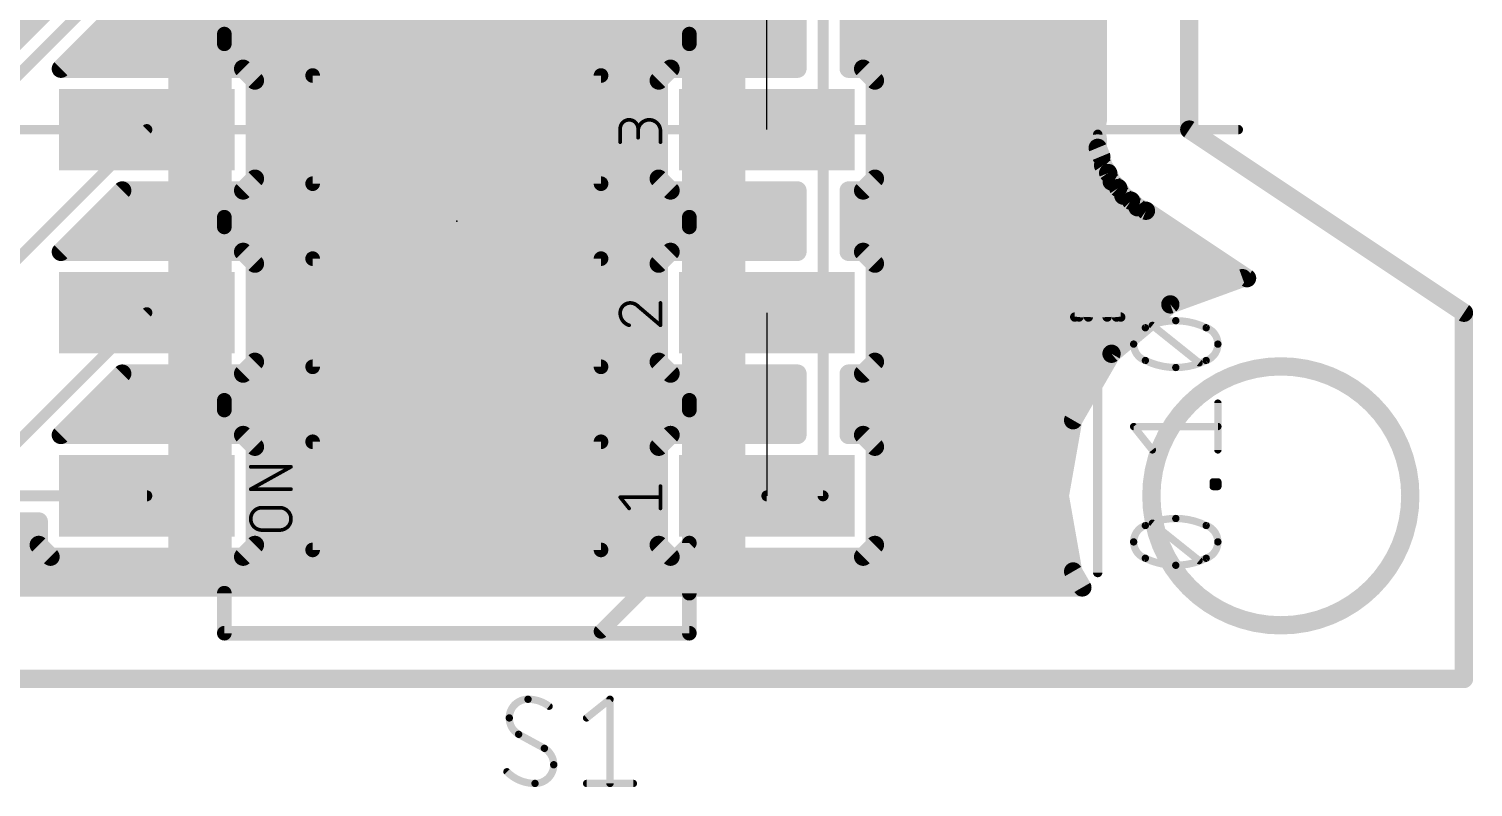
# Model space of a CAD drawing. Extents: x 0.8 to 2.76, y 1.74 to 3.8.
# Drawn here: x 1.966 to 2.755, y 1.741 to 2.155 of the extents above; entities that cross this region are included whole.
import ezdxf

# ---------------------------------------------------------------- set-up
doc = ezdxf.new("R2010")
doc.units = 0
for name, color, linetype in [('1', 14, 'CONTINUOUS'), ('19', 54, 'CONTINUOUS'), ('20', 30, 'CONTINUOUS'), ('21', 250, 'CONTINUOUS'), ('23', 178, 'CONTINUOUS'), ('25', 250, 'CONTINUOUS'), ('51', 250, 'CONTINUOUS')]:
    doc.layers.add(name, color=color, linetype=linetype)

# ---------------------------------------------------------------- blocks, each defined once
blk = doc.blocks.new('RECT')
blk.add_solid([(-0.5, -0.5), (0.5, -0.5), (-0.5, 0.5), (0.5, 0.5)])

msp = doc.modelspace()

# ---------------------------------------------------------------- linework, layer by layer
at = {"layer": '1'}
for points, const_width in [([(2.55, 3.445102), (2.55, 2.104898)], 0.01), ([(2.030709, 2.2), (1.9, 2.069291)], 0.006), ([(2.4, 1.9), (2.4, 2.2)], 0.006), ([(1.977893, 2.166984), (1.894201, 2.083291)], 0.01), ([(1.983751, 2.133244), (2.017264, 2.166756)], 0.01), ([(2.386, 2.166756), (2.386, 2.133244)], 0.01), ([(2.414, 2.133244), (2.414, 2.166756)], 0.01), ([(1.486512, 2.16), (1.97091, 2.16)], 0.01), ([(2.010508, 2.16), (2.386, 2.16)], 0.01), ([(2.414, 2.16), (2.55, 2.16)], 0.01), ([(2.000508, 2.15), (2.386, 2.15)], 0.01), ([(2.414, 2.15), (2.55, 2.15)], 0.01), ([(2.083297, 2.133244), (1.983751, 2.133244)], 0.01), ([(1.990508, 2.14), (2.386, 2.14)], 0.01), ([(2.08974, 2.1268), (2.083297, 2.133244)], 0.01), ([(2.316703, 2.133244), (2.31026, 2.1268)], 0.01), ([(2.386, 2.133244), (2.316703, 2.133244)], 0.01), ([(2.414, 2.14), (2.55, 2.14)], 0.01), ([(2.421879, 2.133244), (2.414, 2.133244)], 0.01), ([(2.428323, 2.1268), (2.421879, 2.133244)], 0.01), ([(2.08654, 2.13), (2.313459, 2.13)], 0.01), ([(2.08974, 2.073199), (2.08974, 2.1268)], 0.01), ([(2.31026, 2.1268), (2.31026, 2.073199)], 0.01), ([(2.425123, 2.13), (2.55, 2.13)], 0.01), ([(2.428323, 2.073199), (2.428323, 2.1268)], 0.01), ([(2.08974, 2.12), (2.31026, 2.12)], 0.01), ([(2.428323, 2.12), (2.55, 2.12)], 0.01), ([(2.08974, 2.11), (2.31026, 2.11)], 0.01), ([(2.428323, 2.11), (2.55, 2.11)], 0.01), ([(2.55, 2.104898), (2.54902, 2.099947)], 0.01), ([(2.030709, 2.1), (1.95, 2.019291)], 0.006), ([(2.08974, 2.1), (2.31026, 2.1)], 0.01), ([(2.428323, 2.1), (2.549031, 2.1)], 0.01), ([(2.54902, 2.099947), (2.55, 2.095049)], 0.01), ([(2.55, 2.095049), (2.55, 2.090054)], 0.01), ([(2.08974, 2.09), (2.31026, 2.09)], 0.01), ([(2.428323, 2.09), (2.550022, 2.09)], 0.01), ([(2.55, 2.090054), (2.551932, 2.085391)], 0.01), ([(2.551932, 2.085391), (2.552922, 2.080442)], 0.01), ([(2.08974, 2.08), (2.31026, 2.08)], 0.01), ([(2.428323, 2.08), (2.553217, 2.08)], 0.01), ([(2.552922, 2.080442), (2.555701, 2.076292)], 0.01), ([(2.083297, 2.066756), (2.08974, 2.073199)], 0.01), ([(2.086541, 2.07), (2.313459, 2.07)], 0.01), ([(2.31026, 2.073199), (2.316703, 2.066756)], 0.01), ([(2.421879, 2.066756), (2.428323, 2.073199)], 0.01), ([(2.425123, 2.07), (2.559289, 2.07)], 0.01), ([(2.555701, 2.076292), (2.557612, 2.071677)], 0.01), ([(2.557612, 2.071677), (2.561181, 2.068108)], 0.01), ([(1.983751, 2.033244), (2.017264, 2.066756)], 0.01), ([(2.017264, 2.066756), (2.083297, 2.066756)], 0.01), ([(2.316703, 2.066756), (2.386, 2.066756)], 0.01), ([(2.386, 2.066756), (2.386, 2.033244)], 0.01), ([(2.414, 2.033244), (2.414, 2.066756)], 0.01), ([(2.414, 2.066756), (2.421879, 2.066756)], 0.01), ([(2.561181, 2.068108), (2.56399, 2.063914)], 0.01), ([(2.56399, 2.063914), (2.568146, 2.061144)], 0.01), ([(2.010508, 2.06), (2.386, 2.06)], 0.01), ([(2.414, 2.06), (2.569289, 2.06)], 0.01), ([(2.568146, 2.061144), (2.571677, 2.057612)], 0.01), ([(2.571677, 2.057612), (2.57634, 2.055681)], 0.01), ([(2.57634, 2.055681), (2.631546, 2.018877)], 0.01), ([(2.000508, 2.05), (2.386, 2.05)], 0.01), ([(2.414, 2.05), (2.584861, 2.05)], 0.01), ([(1.990508, 2.04), (2.386, 2.04)], 0.01), ([(2.414, 2.04), (2.599861, 2.04)], 0.01), ([(2.083297, 2.033244), (1.983751, 2.033244)], 0.01), ([(2.08974, 2.0268), (2.083297, 2.033244)], 0.01), ([(2.08654, 2.03), (2.313459, 2.03)], 0.01), ([(2.316703, 2.033244), (2.31026, 2.0268)], 0.01), ([(2.386, 2.033244), (2.316703, 2.033244)], 0.01), ([(2.421879, 2.033244), (2.414, 2.033244)], 0.01), ([(2.428323, 2.0268), (2.421879, 2.033244)], 0.01), ([(2.425123, 2.03), (2.614861, 2.03)], 0.01), ([(2.08974, 1.973199), (2.08974, 2.0268)], 0.01), ([(2.31026, 2.0268), (2.31026, 1.973199)], 0.01), ([(2.428323, 1.973199), (2.428323, 2.0268)], 0.01), ([(2.08974, 2.02), (2.31026, 2.02)], 0.01), ([(2.428323, 2.02), (2.629861, 2.02)], 0.01), ([(2.629039, 2.018877), (2.589645, 2.004538)], 0.01), ([(2.631546, 2.018877), (2.629039, 2.018877)], 0.01), ([(2.08974, 2.01), (2.31026, 2.01)], 0.01), ([(2.428323, 2.01), (2.604651, 2.01)], 0.01), ([(2.08974, 2), (2.31026, 2)], 0.01), ([(2.428323, 2), (2.584236, 2)], 0.01), ([(2.589645, 2.004538), (2.55753, 1.977591)], 0.01), ([(2.589645, 2.004538), (2.589645, 2.004538)], 0.01), ([(2.030709, 2), (1.942709, 1.912)], 0.006), ([(2.08974, 1.99), (2.31026, 1.99)], 0.01), ([(2.428323, 1.99), (2.572319, 1.99)], 0.01), ([(2.08974, 1.98), (2.31026, 1.98)], 0.01), ([(2.428323, 1.98), (2.560401, 1.98)], 0.01), ([(2.55753, 1.977591), (2.536569, 1.941285)], 0.01), ([(2.55753, 1.977591), (2.55753, 1.977591)], 0.01), ([(2.083297, 1.966756), (2.08974, 1.973199)], 0.01), ([(2.086541, 1.97), (2.313459, 1.97)], 0.01), ([(2.31026, 1.973199), (2.316703, 1.966756)], 0.01), ([(2.421879, 1.966756), (2.428323, 1.973199)], 0.01), ([(2.425123, 1.97), (2.553148, 1.97)], 0.01), ([(1.983751, 1.933244), (2.017264, 1.966756)], 0.01), ([(2.010508, 1.96), (2.386, 1.96)], 0.01), ([(2.017264, 1.966756), (2.083297, 1.966756)], 0.01), ([(2.316703, 1.966756), (2.386, 1.966756)], 0.01), ([(2.386, 1.966756), (2.386, 1.933244)], 0.01), ([(2.414, 1.933244), (2.414, 1.966756)], 0.01), ([(2.414, 1.966756), (2.421879, 1.966756)], 0.01), ([(2.414, 1.96), (2.547374, 1.96)], 0.01), ([(2.000508, 1.95), (2.386, 1.95)], 0.01), ([(2.414, 1.95), (2.541601, 1.95)], 0.01), ([(1.990508, 1.94), (2.386, 1.94)], 0.01), ([(2.414, 1.94), (2.536343, 1.94)], 0.01), ([(2.536569, 1.941285), (2.529289, 1.9)], 0.01), ([(2.536569, 1.941285), (2.536569, 1.941285)], 0.01), ([(2.083297, 1.933244), (1.983751, 1.933244)], 0.01), ([(2.08974, 1.9268), (2.083297, 1.933244)], 0.01), ([(2.08654, 1.93), (2.313459, 1.93)], 0.01), ([(2.316703, 1.933244), (2.31026, 1.9268)], 0.01), ([(2.386, 1.933244), (2.316703, 1.933244)], 0.01), ([(2.421879, 1.933244), (2.414, 1.933244)], 0.01), ([(2.428323, 1.9268), (2.421879, 1.933244)], 0.01), ([(2.425123, 1.93), (2.534579, 1.93)], 0.01), ([(2.08974, 1.873199), (2.08974, 1.9268)], 0.01), ([(2.08974, 1.92), (2.31026, 1.92)], 0.01), ([(2.31026, 1.9268), (2.31026, 1.873199)], 0.01), ([(2.428323, 1.873199), (2.428323, 1.9268)], 0.01), ([(2.428323, 1.92), (2.532816, 1.92)], 0.01), ([(2.08974, 1.91), (2.31026, 1.91)], 0.01), ([(2.428323, 1.91), (2.531053, 1.91)], 0.01), ([(2.030709, 1.9), (1.1, 1.9)], 0.006), ([(2.08974, 1.9), (2.31026, 1.9)], 0.01), ([(2.369291, 1.9), (2.4, 1.9)], 0.006), ([(2.428323, 1.9), (2.529289, 1.9)], 0.01), ([(2.529289, 1.9), (2.529289, 1.9)], 0.01), ([(2.529289, 1.9), (2.536569, 1.858715)], 0.01), ([(2.08974, 1.89), (2.31026, 1.89)], 0.01), ([(2.428323, 1.89), (2.531053, 1.89)], 0.01), ([(1.094201, 1.886), (1.971677, 1.886)], 0.01), ([(1.971677, 1.886), (1.971677, 1.873199)], 0.01), ([(1.017184, 1.88), (1.971677, 1.88)], 0.01), ([(1.971677, 1.873199), (1.978121, 1.866756)], 0.01), ([(2.083297, 1.866756), (2.08974, 1.873199)], 0.01), ([(2.08974, 1.88), (2.31026, 1.88)], 0.01), ([(2.31026, 1.873199), (2.316703, 1.866756)], 0.01), ([(2.421879, 1.866756), (2.428323, 1.873199)], 0.01), ([(2.428323, 1.88), (2.532816, 1.88)], 0.01), ([(1.015421, 1.87), (1.974877, 1.87)], 0.01), ([(1.978121, 1.866756), (2.083297, 1.866756)], 0.01), ([(2.086541, 1.87), (2.313459, 1.87)], 0.01), ([(2.316703, 1.866756), (2.421879, 1.866756)], 0.01), ([(2.425123, 1.87), (2.534579, 1.87)], 0.01), ([(1.013657, 1.86), (2.536342, 1.86)], 0.01), ([(2.536569, 1.858715), (2.536569, 1.858714)], 0.01), ([(2.536569, 1.858714), (2.541601, 1.85)], 0.01), ([(2.541601, 1.85), (1.008399, 1.85)], 0.01), ([(1.008399, 1.85), (2.541601, 1.85)], 0.01)]:
    msp.add_lwpolyline(points, dxfattribs=dict(at, const_width=const_width))
for points, const_width in [([(1.97091, 2.1575, 1), (1.97091, 2.1625)], 0.005), ([(2.010508, 2.1625, 1), (2.010508, 2.1575)], 0.005), ([(2.386, 2.1575, 1), (2.386, 2.1625)], 0.005), ([(2.414, 2.1625, 1), (2.414, 2.1575)], 0.005), ([(2.55, 2.1575, 1), (2.55, 2.1625)], 0.005), ([(2.000508, 2.1525, 1), (2.000508, 2.1475)], 0.005), ([(2.386, 2.1475, 1), (2.386, 2.1525)], 0.005), ([(2.414, 2.1525, 1), (2.414, 2.1475)], 0.005), ([(2.55, 2.1475, 1), (2.55, 2.1525)], 0.005), ([(1.983751, 2.135744, 1), (1.983751, 2.130744)], 0.005), ([(1.981984, 2.135012, 1), (1.985519, 2.131476)], 0.005), ([(1.990508, 2.1425, 1), (1.990508, 2.1375)], 0.005), ([(2.085064, 2.135012, 1), (2.081529, 2.131476)], 0.005), ([(2.083297, 2.130744, 1), (2.083297, 2.135744)], 0.005), ([(2.316703, 2.135744, 1), (2.316703, 2.130744)], 0.005), ([(2.318471, 2.131476, 1), (2.314936, 2.135012)], 0.005), ([(2.386, 2.1375, 1), (2.386, 2.1425)], 0.005), ([(2.386, 2.130744, 1), (2.386, 2.135744)], 0.005), ([(2.414, 2.1425, 1), (2.414, 2.1375)], 0.005), ([(2.414, 2.135744, 1), (2.414, 2.130744)], 0.005), ([(2.423647, 2.135012, 1), (2.420111, 2.131476)], 0.005), ([(2.421879, 2.130744, 1), (2.421879, 2.135744)], 0.005), ([(2.55, 2.1375, 1), (2.55, 2.1425)], 0.005), ([(2.08654, 2.1325, 1), (2.08654, 2.1275)], 0.005), ([(2.09224, 2.1268, 1), (2.08724, 2.1268)], 0.005), ([(2.087972, 2.125033, 1), (2.091508, 2.128568)], 0.005), ([(2.31276, 2.1268, 1), (2.30776, 2.1268)], 0.005), ([(2.308492, 2.128568, 1), (2.312028, 2.125033)], 0.005), ([(2.313459, 2.1275, 1), (2.313459, 2.1325)], 0.005), ([(2.3835, 2.133244, 1), (2.3885, 2.133244)], 0.005), ([(2.4115, 2.133244, 1), (2.4165, 2.133244)], 0.005), ([(2.425123, 2.1325, 1), (2.425123, 2.1275)], 0.005), ([(2.430823, 2.1268, 1), (2.425823, 2.1268)], 0.005), ([(2.426555, 2.125033, 1), (2.43009, 2.128568)], 0.005), ([(2.55, 2.1275, 1), (2.55, 2.1325)], 0.005), ([(2.08974, 2.1225, 1), (2.08974, 2.1175)], 0.005), ([(2.31026, 2.1175, 1), (2.31026, 2.1225)], 0.005), ([(2.428323, 2.1225, 1), (2.428323, 2.1175)], 0.005), ([(2.55, 2.1175, 1), (2.55, 2.1225)], 0.005), ([(2.08974, 2.1125, 1), (2.08974, 2.1075)], 0.005), ([(2.31026, 2.1075, 1), (2.31026, 2.1125)], 0.005), ([(2.428323, 2.1125, 1), (2.428323, 2.1075)], 0.005), ([(2.55, 2.1075, 1), (2.55, 2.1125)], 0.005), ([(2.5475, 2.104898, 1), (2.5525, 2.104898)], 0.005), ([(2.552452, 2.104413, 1), (2.547548, 2.105383)], 0.005), ([(2.031769, 2.098939, 1), (2.029648, 2.101061)], 0.003), ([(2.08974, 2.1025, 1), (2.08974, 2.0975)], 0.005), ([(2.31026, 2.0975, 1), (2.31026, 2.1025)], 0.005), ([(2.428323, 2.1025, 1), (2.428323, 2.0975)], 0.005), ([(2.551472, 2.100437, 1), (2.546569, 2.099456)], 0.005), ([(2.546568, 2.100432, 1), (2.551473, 2.099461)], 0.005), ([(2.5525, 2.095049, 1), (2.5475, 2.095049)], 0.005), ([(2.547549, 2.094559, 1), (2.552451, 2.095539)], 0.005), ([(2.549031, 2.0975, 1), (2.549031, 2.1025)], 0.005), ([(2.08974, 2.0925, 1), (2.08974, 2.0875)], 0.005), ([(2.31026, 2.0875, 1), (2.31026, 2.0925)], 0.005), ([(2.428323, 2.0925, 1), (2.428323, 2.0875)], 0.005), ([(2.55231, 2.091011, 1), (2.54769, 2.089097)], 0.005), ([(2.5475, 2.090054, 1), (2.5525, 2.090054)], 0.005), ([(2.554383, 2.085881, 1), (2.54948, 2.084901)], 0.005), ([(2.550022, 2.0875, 1), (2.550022, 2.0925)], 0.005), ([(2.08974, 2.0825, 1), (2.08974, 2.0775)], 0.005), ([(2.31026, 2.0775, 1), (2.31026, 2.0825)], 0.005), ([(2.428323, 2.0825, 1), (2.428323, 2.0775)], 0.005), ([(2.549622, 2.084434, 1), (2.554241, 2.086348)], 0.005), ([(2.554999, 2.081833, 1), (2.550844, 2.079051)], 0.005), ([(2.55047, 2.079951, 1), (2.555373, 2.080932)], 0.005), ([(2.553217, 2.0775, 1), (2.553217, 2.0825)], 0.005), ([(2.086541, 2.0725, 1), (2.086541, 2.0675)], 0.005), ([(2.08724, 2.073199, 1), (2.09224, 2.073199)], 0.005), ([(2.091508, 2.071432, 1), (2.087972, 2.074967)], 0.005), ([(2.312028, 2.074967, 1), (2.308492, 2.071432)], 0.005), ([(2.30776, 2.073199, 1), (2.31276, 2.073199)], 0.005), ([(2.313459, 2.0675, 1), (2.313459, 2.0725)], 0.005), ([(2.425123, 2.0725, 1), (2.425123, 2.0675)], 0.005), ([(2.425823, 2.073199, 1), (2.430823, 2.073199)], 0.005), ([(2.43009, 2.071432, 1), (2.426555, 2.074967)], 0.005), ([(2.55801, 2.077249, 1), (2.553391, 2.075335)], 0.005), ([(2.553623, 2.074901, 1), (2.557778, 2.077683)], 0.005), ([(2.55938, 2.073445, 1), (2.555844, 2.069909)], 0.005), ([(2.555302, 2.07072, 1), (2.559922, 2.072634)], 0.005), ([(2.559289, 2.0675, 1), (2.559289, 2.0725)], 0.005), ([(2.017264, 2.069256, 1), (2.017264, 2.064256)], 0.005), ([(2.019031, 2.064988, 1), (2.015496, 2.068524)], 0.005), ([(2.081529, 2.068524, 1), (2.085064, 2.064988)], 0.005), ([(2.083297, 2.064256, 1), (2.083297, 2.069256)], 0.005), ([(2.316703, 2.069256, 1), (2.316703, 2.064256)], 0.005), ([(2.314936, 2.064988, 1), (2.318471, 2.068524)], 0.005), ([(2.3885, 2.066756, 1), (2.3835, 2.066756)], 0.005), ([(2.386, 2.064256, 1), (2.386, 2.069256)], 0.005), ([(2.4165, 2.066756, 1), (2.4115, 2.066756)], 0.005), ([(2.414, 2.069256, 1), (2.414, 2.064256)], 0.005), ([(2.420111, 2.068524, 1), (2.423647, 2.064988)], 0.005), ([(2.421879, 2.064256, 1), (2.421879, 2.069256)], 0.005), ([(2.563258, 2.069499, 1), (2.559104, 2.066717)], 0.005), ([(2.559413, 2.06634, 1), (2.562949, 2.069876)], 0.005), ([(2.565376, 2.065994, 1), (2.562603, 2.061834)], 0.005), ([(2.561912, 2.062523, 1), (2.566067, 2.065305)], 0.005), ([(2.010508, 2.0625, 1), (2.010508, 2.0575)], 0.005), ([(2.386, 2.0575, 1), (2.386, 2.0625)], 0.005), ([(2.414, 2.0625, 1), (2.414, 2.0575)], 0.005), ([(2.569913, 2.062911, 1), (2.566378, 2.059376)], 0.005), ([(2.566759, 2.059063, 1), (2.569532, 2.063224)], 0.005), ([(2.572634, 2.059922, 1), (2.57072, 2.055302)], 0.005), ([(2.569289, 2.0575, 1), (2.569289, 2.0625)], 0.005), ([(2.569909, 2.055844, 1), (2.573445, 2.05938)], 0.005), ([(2.577727, 2.057761, 1), (2.574953, 2.0536)], 0.005), ([(2.575383, 2.053371, 1), (2.577297, 2.05799)], 0.005), ([(2.000508, 2.0525, 1), (2.000508, 2.0475)], 0.005), ([(2.386, 2.0475, 1), (2.386, 2.0525)], 0.005), ([(2.414, 2.0525, 1), (2.414, 2.0475)], 0.005), ([(2.584861, 2.0475, 1), (2.584861, 2.0525)], 0.005), ([(1.990508, 2.0425, 1), (1.990508, 2.0375)], 0.005), ([(2.386, 2.0375, 1), (2.386, 2.0425)], 0.005), ([(2.414, 2.0425, 1), (2.414, 2.0375)], 0.005), ([(2.599861, 2.0375, 1), (2.599861, 2.0425)], 0.005), ([(1.983751, 2.035744, 1), (1.983751, 2.030744)], 0.005), ([(1.981984, 2.035012, 1), (1.985519, 2.031476)], 0.005), ([(2.085064, 2.035012, 1), (2.081529, 2.031476)], 0.005), ([(2.083297, 2.030744, 1), (2.083297, 2.035744)], 0.005), ([(2.08654, 2.0325, 1), (2.08654, 2.0275)], 0.005), ([(2.313459, 2.0275, 1), (2.313459, 2.0325)], 0.005), ([(2.316703, 2.035744, 1), (2.316703, 2.030744)], 0.005), ([(2.318471, 2.031476, 1), (2.314936, 2.035012)], 0.005), ([(2.3835, 2.033244, 1), (2.3885, 2.033244)], 0.005), ([(2.386, 2.030744, 1), (2.386, 2.035744)], 0.005), ([(2.414, 2.035744, 1), (2.414, 2.030744)], 0.005), ([(2.4115, 2.033244, 1), (2.4165, 2.033244)], 0.005), ([(2.423647, 2.035012, 1), (2.420111, 2.031476)], 0.005), ([(2.421879, 2.030744, 1), (2.421879, 2.035744)], 0.005), ([(2.425123, 2.0325, 1), (2.425123, 2.0275)], 0.005), ([(2.614861, 2.0275, 1), (2.614861, 2.0325)], 0.005), ([(2.09224, 2.0268, 1), (2.08724, 2.0268)], 0.005), ([(2.087972, 2.025033, 1), (2.091508, 2.028568)], 0.005), ([(2.31276, 2.0268, 1), (2.30776, 2.0268)], 0.005), ([(2.308492, 2.028568, 1), (2.312028, 2.025033)], 0.005), ([(2.430823, 2.0268, 1), (2.425823, 2.0268)], 0.005), ([(2.426555, 2.025033, 1), (2.43009, 2.028568)], 0.005), ([(2.08974, 2.0225, 1), (2.08974, 2.0175)], 0.005), ([(2.31026, 2.0175, 1), (2.31026, 2.0225)], 0.005), ([(2.428323, 2.0225, 1), (2.428323, 2.0175)], 0.005), ([(2.629039, 2.021377, 1), (2.629039, 2.016377)], 0.005), ([(2.629894, 2.016527, 1), (2.628184, 2.021226)], 0.005), ([(2.629861, 2.0175, 1), (2.629861, 2.0225)], 0.005), ([(2.63016, 2.016796, 1), (2.632933, 2.020957)], 0.005), ([(2.631546, 2.016377, 1), (2.631546, 2.021377)], 0.005), ([(2.08974, 2.0125, 1), (2.08974, 2.0075)], 0.005), ([(2.31026, 2.0075, 1), (2.31026, 2.0125)], 0.005), ([(2.428323, 2.0125, 1), (2.428323, 2.0075)], 0.005), ([(2.604651, 2.0075, 1), (2.604651, 2.0125)], 0.005), ([(2.08974, 2.0025, 1), (2.08974, 1.9975)], 0.005), ([(2.31026, 1.9975, 1), (2.31026, 2.0025)], 0.005), ([(2.428323, 2.0025, 1), (2.428323, 1.9975)], 0.005), ([(2.584236, 1.9975, 1), (2.584236, 2.0025)], 0.005), ([(2.589645, 2.007038, 1), (2.589645, 2.002038)], 0.005), ([(2.58879, 2.006888, 1), (2.5905, 2.002189)], 0.005), ([(2.591252, 2.002623, 1), (2.588038, 2.006453)], 0.005), ([(2.589645, 2.002038, 1), (2.589645, 2.007038)], 0.005), ([(2.031769, 1.998939, 1), (2.029648, 2.001061)], 0.003), ([(2.08974, 1.9925, 1), (2.08974, 1.9875)], 0.005), ([(2.31026, 1.9875, 1), (2.31026, 1.9925)], 0.005), ([(2.428323, 1.9925, 1), (2.428323, 1.9875)], 0.005), ([(2.572319, 1.9875, 1), (2.572319, 1.9925)], 0.005), ([(2.08974, 1.9825, 1), (2.08974, 1.9775)], 0.005), ([(2.31026, 1.9775, 1), (2.31026, 1.9825)], 0.005), ([(2.428323, 1.9825, 1), (2.428323, 1.9775)], 0.005), ([(2.56003, 1.977591, 1), (2.55503, 1.977591)], 0.005), ([(2.555923, 1.979506, 1), (2.559137, 1.975676)], 0.005), ([(2.55503, 1.977591, 1), (2.56003, 1.977591)], 0.005), ([(2.559695, 1.976341, 1), (2.555365, 1.978841)], 0.005), ([(2.560401, 1.9775, 1), (2.560401, 1.9825)], 0.005), ([(2.086541, 1.9725, 1), (2.086541, 1.9675)], 0.005), ([(2.08724, 1.973199, 1), (2.09224, 1.973199)], 0.005), ([(2.091508, 1.971432, 1), (2.087972, 1.974967)], 0.005), ([(2.312028, 1.974967, 1), (2.308492, 1.971432)], 0.005), ([(2.30776, 1.973199, 1), (2.31276, 1.973199)], 0.005), ([(2.313459, 1.9675, 1), (2.313459, 1.9725)], 0.005), ([(2.425123, 1.9725, 1), (2.425123, 1.9675)], 0.005), ([(2.425823, 1.973199, 1), (2.430823, 1.973199)], 0.005), ([(2.43009, 1.971432, 1), (2.426555, 1.974967)], 0.005), ([(2.553148, 1.9675, 1), (2.553148, 1.9725)], 0.005), ([(2.010508, 1.9625, 1), (2.010508, 1.9575)], 0.005), ([(2.017264, 1.969256, 1), (2.017264, 1.964256)], 0.005), ([(2.019031, 1.964988, 1), (2.015496, 1.968524)], 0.005), ([(2.081529, 1.968524, 1), (2.085064, 1.964988)], 0.005), ([(2.083297, 1.964256, 1), (2.083297, 1.969256)], 0.005), ([(2.316703, 1.969256, 1), (2.316703, 1.964256)], 0.005), ([(2.314936, 1.964988, 1), (2.318471, 1.968524)], 0.005), ([(2.3885, 1.966756, 1), (2.3835, 1.966756)], 0.005), ([(2.386, 1.964256, 1), (2.386, 1.969256)], 0.005), ([(2.386, 1.9575, 1), (2.386, 1.9625)], 0.005), ([(2.4165, 1.966756, 1), (2.4115, 1.966756)], 0.005), ([(2.414, 1.969256, 1), (2.414, 1.964256)], 0.005), ([(2.414, 1.9625, 1), (2.414, 1.9575)], 0.005), ([(2.420111, 1.968524, 1), (2.423647, 1.964988)], 0.005), ([(2.421879, 1.964256, 1), (2.421879, 1.969256)], 0.005), ([(2.547374, 1.9575, 1), (2.547374, 1.9625)], 0.005), ([(2.000508, 1.9525, 1), (2.000508, 1.9475)], 0.005), ([(2.386, 1.9475, 1), (2.386, 1.9525)], 0.005), ([(2.414, 1.9525, 1), (2.414, 1.9475)], 0.005), ([(2.541601, 1.9475, 1), (2.541601, 1.9525)], 0.005), ([(1.990508, 1.9425, 1), (1.990508, 1.9375)], 0.005), ([(2.386, 1.9375, 1), (2.386, 1.9425)], 0.005), ([(2.414, 1.9425, 1), (2.414, 1.9375)], 0.005), ([(2.539069, 1.941285, 1), (2.534069, 1.941285)], 0.005), ([(2.534404, 1.942535, 1), (2.538734, 1.940035)], 0.005), ([(2.534069, 1.941285, 1), (2.539069, 1.941285)], 0.005), ([(2.539031, 1.940851, 1), (2.534107, 1.941719)], 0.005), ([(2.536343, 1.9375, 1), (2.536343, 1.9425)], 0.005), ([(1.983751, 1.935744, 1), (1.983751, 1.930744)], 0.005), ([(1.981984, 1.935012, 1), (1.985519, 1.931476)], 0.005), ([(2.085064, 1.935012, 1), (2.081529, 1.931476)], 0.005), ([(2.083297, 1.930744, 1), (2.083297, 1.935744)], 0.005), ([(2.08654, 1.9325, 1), (2.08654, 1.9275)], 0.005), ([(2.313459, 1.9275, 1), (2.313459, 1.9325)], 0.005), ([(2.316703, 1.935744, 1), (2.316703, 1.930744)], 0.005), ([(2.318471, 1.931476, 1), (2.314936, 1.935012)], 0.005), ([(2.3835, 1.933244, 1), (2.3885, 1.933244)], 0.005), ([(2.386, 1.930744, 1), (2.386, 1.935744)], 0.005), ([(2.414, 1.935744, 1), (2.414, 1.930744)], 0.005), ([(2.4115, 1.933244, 1), (2.4165, 1.933244)], 0.005), ([(2.423647, 1.935012, 1), (2.420111, 1.931476)], 0.005), ([(2.421879, 1.930744, 1), (2.421879, 1.935744)], 0.005), ([(2.425123, 1.9325, 1), (2.425123, 1.9275)], 0.005), ([(2.534579, 1.9275, 1), (2.534579, 1.9325)], 0.005), ([(2.09224, 1.9268, 1), (2.08724, 1.9268)], 0.005), ([(2.08974, 1.9225, 1), (2.08974, 1.9175)], 0.005), ([(2.087972, 1.925033, 1), (2.091508, 1.928568)], 0.005), ([(2.31276, 1.9268, 1), (2.30776, 1.9268)], 0.005), ([(2.308492, 1.928568, 1), (2.312028, 1.925033)], 0.005), ([(2.31026, 1.9175, 1), (2.31026, 1.9225)], 0.005), ([(2.430823, 1.9268, 1), (2.425823, 1.9268)], 0.005), ([(2.428323, 1.9225, 1), (2.428323, 1.9175)], 0.005), ([(2.426555, 1.925033, 1), (2.43009, 1.928568)], 0.005), ([(2.532816, 1.9175, 1), (2.532816, 1.9225)], 0.005), ([(2.08974, 1.9125, 1), (2.08974, 1.9075)], 0.005), ([(2.31026, 1.9075, 1), (2.31026, 1.9125)], 0.005), ([(2.428323, 1.9125, 1), (2.428323, 1.9075)], 0.005), ([(2.531053, 1.9075, 1), (2.531053, 1.9125)], 0.005), ([(2.030709, 1.8985, 1), (2.030709, 1.9015)], 0.003), ([(2.08974, 1.9025, 1), (2.08974, 1.8975)], 0.005), ([(2.31026, 1.8975, 1), (2.31026, 1.9025)], 0.005), ([(2.369291, 1.9015, 1), (2.369291, 1.8985)], 0.003), ([(2.3985, 1.9, 1), (2.4015, 1.9)], 0.003), ([(2.4, 1.8985, 1), (2.4, 1.9015)], 0.003), ([(2.428323, 1.9025, 1), (2.428323, 1.8975)], 0.005), ([(2.531789, 1.9, 1), (2.526789, 1.9)], 0.005), ([(2.531751, 1.900434, 1), (2.526827, 1.899566)], 0.005), ([(2.526827, 1.900434, 1), (2.531751, 1.899566)], 0.005), ([(2.526789, 1.9, 1), (2.531789, 1.9)], 0.005), ([(2.529289, 1.8975, 1), (2.529289, 1.9025)], 0.005), ([(2.08974, 1.8925, 1), (2.08974, 1.8875)], 0.005), ([(2.31026, 1.8875, 1), (2.31026, 1.8925)], 0.005), ([(2.428323, 1.8925, 1), (2.428323, 1.8875)], 0.005), ([(2.531053, 1.8875, 1), (2.531053, 1.8925)], 0.005), ([(1.974177, 1.886, 1), (1.969177, 1.886)], 0.005), ([(1.971677, 1.8835, 1), (1.971677, 1.8885)], 0.005), ([(1.973445, 1.874967, 1), (1.969909, 1.871432)], 0.005), ([(1.971677, 1.8775, 1), (1.971677, 1.8825)], 0.005), ([(2.08974, 1.8825, 1), (2.08974, 1.8775)], 0.005), ([(2.091508, 1.871432, 1), (2.087972, 1.874967)], 0.005), ([(2.312028, 1.874967, 1), (2.308492, 1.871432)], 0.005), ([(2.31026, 1.8775, 1), (2.31026, 1.8825)], 0.005), ([(2.428323, 1.8825, 1), (2.428323, 1.8775)], 0.005), ([(2.43009, 1.871432, 1), (2.426555, 1.874967)], 0.005), ([(2.532816, 1.8775, 1), (2.532816, 1.8825)], 0.005), ([(1.969177, 1.873199, 1), (1.974177, 1.873199)], 0.005), ([(1.974877, 1.8675, 1), (1.974877, 1.8725)], 0.005), ([(1.978121, 1.869256, 1), (1.978121, 1.864256)], 0.005), ([(1.976353, 1.864988, 1), (1.979888, 1.868524)], 0.005), ([(2.081529, 1.868524, 1), (2.085064, 1.864988)], 0.005), ([(2.083297, 1.864256, 1), (2.083297, 1.869256)], 0.005), ([(2.086541, 1.8725, 1), (2.086541, 1.8675)], 0.005), ([(2.08724, 1.873199, 1), (2.09224, 1.873199)], 0.005), ([(2.30776, 1.873199, 1), (2.31276, 1.873199)], 0.005), ([(2.313459, 1.8675, 1), (2.313459, 1.8725)], 0.005), ([(2.316703, 1.869256, 1), (2.316703, 1.864256)], 0.005), ([(2.314936, 1.864988, 1), (2.318471, 1.868524)], 0.005), ([(2.420111, 1.868524, 1), (2.423647, 1.864988)], 0.005), ([(2.421879, 1.864256, 1), (2.421879, 1.869256)], 0.005), ([(2.425123, 1.8725, 1), (2.425123, 1.8675)], 0.005), ([(2.425823, 1.873199, 1), (2.430823, 1.873199)], 0.005), ([(2.534579, 1.8675, 1), (2.534579, 1.8725)], 0.005), ([(2.539069, 1.858715, 1), (2.534069, 1.858715)], 0.005), ([(2.538734, 1.859964, 1), (2.534404, 1.857464)], 0.005), ([(2.534107, 1.85828, 1), (2.539031, 1.859149)], 0.005), ([(2.536342, 1.8575, 1), (2.536342, 1.8625)], 0.005), ([(2.534069, 1.858714, 1), (2.539069, 1.858714)], 0.005), ([(2.539436, 1.84875, 1), (2.543766, 1.85125)], 0.005), ([(2.541601, 1.8475, 1), (2.541601, 1.8525)], 0.005), ([(2.541601, 1.8475, 1), (2.541601, 1.8525)], 0.005)]:
    msp.add_lwpolyline(points, format="xyb", dxfattribs=dict(at, const_width=const_width))
at = {"layer": '19'}
for p, q in [((2.369291, 2.1), (2.369291, 2.2)), ((2.369291, 2), (2.369291, 1.9))]:
    msp.add_line(p, q, dxfattribs=at)
at = {"layer": '20', "const_width": 0.01}
for points in [[(2.6, 2.1), (2.6, 3.45)], [(2.75, 2), (2.6, 2.1)], [(2.75, 1.8), (2.75, 2)], [(0.8, 1.8), (2.75, 1.8)]]:
    msp.add_lwpolyline(points, dxfattribs=at)
at = {"layer": '20'}
for points, const_width in [([(2.601387, 2.10208, 1), (2.598613, 2.09792)], 0.005), ([(2.5975, 2.1, 1), (2.6025, 2.1)], 0.005), ([(2.7525, 2, 1), (2.7475, 2)], 0.005), ([(2.748613, 1.99792, 1), (2.751387, 2.00208)], 0.005), ([(2.65, 1.829289, 1), (2.65, 1.970711, 1), (2.65, 1.829289)], 0.01), ([(2.7475, 1.8, 1), (2.7525, 1.8)], 0.005), ([(2.75, 1.7975, 1), (2.75, 1.8025)], 0.005)]:
    msp.add_lwpolyline(points, format="xyb", dxfattribs=dict(at, const_width=const_width))
at = {"layer": '21'}
for points, const_width in [([(2.073031, 2.152165), (2.073031, 2.14685)], 0.008), ([(2.326969, 2.14685), (2.326969, 2.152165)], 0.008), ([(2.12126, 2.070472), (2.12126, 2.129528)], 0.008), ([(2.12126, 2.129528), (2.27874, 2.129528)], 0.008), ([(2.27874, 2.129528), (2.27874, 2.070472)], 0.008), ([(1.85, 2.1), (2.626772, 2.1)], 0.005118), ([(2.289205, 2.093126), (2.289205, 2.100459)], 0.002), ([(2.298983, 2.100459), (2.298983, 2.09557)], 0.002), ([(2.311205, 2.093126), (2.311205, 2.099237)], 0.002), ([(2.537431, 1.997638), (2.55, 2.097441)], 0.005118), ([(2.539764, 1.997638), (2.55, 2.097441)], 0.005118), ([(2.544882, 1.997638), (2.55, 2.097441)], 0.005118), ([(2.55, 2.097441), (2.55, 1.858127)], 0.005118), ([(2.55, 2.097441), (2.562569, 1.997638)], 0.005118), ([(2.55, 2.097441), (2.555118, 1.997638)], 0.005118), ([(2.55, 2.097441), (2.560236, 1.997638)], 0.005118), ([(2.27874, 2.070472), (2.12126, 2.070472)], 0.008), ([(2.073031, 2.052165), (2.073031, 2.04685)], 0.008), ([(2.326969, 2.04685), (2.326969, 2.052165)], 0.008), ([(2.12126, 1.970472), (2.12126, 2.029528)], 0.008), ([(2.12126, 2.029528), (2.27874, 2.029528)], 0.008), ([(2.27874, 2.029528), (2.27874, 1.970472)], 0.008), ([(2.298983, 2.003515), (2.311205, 1.993126)], 0.002), ([(2.311205, 1.993126), (2.311205, 2.005348)], 0.002), ([(2.562569, 1.997638), (2.537431, 1.997638)], 0.005118), ([(2.605396, 1.972638), (2.57984, 1.993082)], 0.004), ([(2.27874, 1.970472), (2.12126, 1.970472)], 0.008), ([(2.073031, 1.952165), (2.073031, 1.94685)], 0.008), ([(2.326969, 1.94685), (2.326969, 1.952165)], 0.008), ([(2.615618, 1.925082), (2.615618, 1.950638)], 0.004), ([(2.12126, 1.870472), (2.12126, 1.929528)], 0.008), ([(2.12126, 1.929528), (2.27874, 1.929528)], 0.008), ([(2.27874, 1.929528), (2.27874, 1.870472)], 0.008), ([(2.57984, 1.925082), (2.569618, 1.93786)], 0.004), ([(2.569618, 1.93786), (2.615618, 1.93786)], 0.004), ([(2.087433, 1.903635), (2.109433, 1.915857)], 0.002), ([(2.109433, 1.915857), (2.087433, 1.915857)], 0.002), ([(2.613063, 1.905083), (2.613063, 1.907638)], 0.004), ([(2.613063, 1.907638), (2.615618, 1.907638)], 0.004), ([(2.615618, 1.907638), (2.615618, 1.905083)], 0.004), ([(2.109433, 1.903635), (2.087433, 1.903635)], 0.002), ([(2.311205, 1.893126), (2.311205, 1.905348)], 0.002), ([(2.615618, 1.905083), (2.613063, 1.905083)], 0.004), ([(2.093544, 1.893537), (2.103322, 1.893537)], 0.002), ([(2.294094, 1.893126), (2.289205, 1.899237)], 0.002), ([(2.289205, 1.899237), (2.311205, 1.899237)], 0.002), ([(2.605396, 1.864638), (2.57984, 1.885083)], 0.004), ([(2.103322, 1.881315), (2.093544, 1.881315)], 0.002), ([(2.27874, 1.825984), (2.326969, 1.874213)], 0.008), ([(2.326969, 1.84685), (2.326969, 1.874213)], 0.008), ([(2.326969, 1.874213), (2.326969, 1.825)], 0.008), ([(2.27874, 1.870472), (2.12126, 1.870472)], 0.008), ([(2.073031, 1.825), (2.073031, 1.84685)], 0.008), ([(2.326969, 1.825), (2.073031, 1.825)], 0.008)]:
    msp.add_lwpolyline(points, dxfattribs=dict(at, const_width=const_width))
for points, const_width in [([(2.075031, 2.152165, 1), (2.071031, 2.152165)], 0.004), ([(2.328969, 2.152165, 1), (2.324969, 2.152165)], 0.004), ([(2.071031, 2.14685, 1), (2.075031, 2.14685)], 0.004), ([(2.324969, 2.14685, 1), (2.328969, 2.14685)], 0.004), ([(2.12326, 2.129528, 1), (2.11926, 2.129528)], 0.004), ([(2.12126, 2.131528, 1), (2.12126, 2.127528)], 0.004), ([(2.28074, 2.129528, 1), (2.27674, 2.129528)], 0.004), ([(2.27874, 2.127528, 1), (2.27874, 2.131528)], 0.004), ([(2.298983, 2.100459, 1), (2.289205, 2.100459)], 0.002), ([(2.311205, 2.099237, 1), (2.298983, 2.099237)], 0.002), ([(2.289705, 2.100459, 1), (2.288705, 2.100459)], 0.001), ([(2.288705, 2.100459, 1), (2.289705, 2.100459)], 0.001), ([(2.299483, 2.100459, 1), (2.298483, 2.100459)], 0.001), ([(2.298483, 2.100459, 1), (2.299483, 2.100459)], 0.001), ([(2.298483, 2.099237, 1), (2.299483, 2.099237)], 0.001), ([(2.311705, 2.099237, 1), (2.310705, 2.099237)], 0.001), ([(2.310705, 2.099237, 1), (2.311705, 2.099237)], 0.001), ([(2.55128, 2.097441, 1), (2.54872, 2.097441)], 0.002559), ([(2.55127, 2.097601, 1), (2.54873, 2.097281)], 0.002559), ([(2.551278, 2.097506, 1), (2.548722, 2.097375)], 0.002559), ([(2.551273, 2.097571, 1), (2.548727, 2.09731)], 0.002559), ([(2.551278, 2.097375, 1), (2.548722, 2.097506)], 0.002559), ([(2.551273, 2.09731, 1), (2.548727, 2.097571)], 0.002559), ([(2.55127, 2.097281, 1), (2.54873, 2.097601)], 0.002559), ([(2.626772, 2.09872, 1), (2.626772, 2.10128)], 0.002559), ([(2.288705, 2.093126, 1), (2.289705, 2.093126)], 0.001), ([(2.298483, 2.09557, 1), (2.299483, 2.09557)], 0.001), ([(2.310705, 2.093126, 1), (2.311705, 2.093126)], 0.001), ([(2.12126, 2.072472, 1), (2.12126, 2.068472)], 0.004), ([(2.27874, 2.068472, 1), (2.27874, 2.072472)], 0.004), ([(2.11926, 2.070472, 1), (2.12326, 2.070472)], 0.004), ([(2.27674, 2.070472, 1), (2.28074, 2.070472)], 0.004), ([(2.075031, 2.052165, 1), (2.071031, 2.052165)], 0.004), ([(2.328969, 2.052165, 1), (2.324969, 2.052165)], 0.004), ([(2.071031, 2.04685, 1), (2.075031, 2.04685)], 0.004), ([(2.324969, 2.04685, 1), (2.328969, 2.04685)], 0.004), ([(2.12326, 2.029528, 1), (2.11926, 2.029528)], 0.004), ([(2.12126, 2.031528, 1), (2.12126, 2.027528)], 0.004), ([(2.28074, 2.029528, 1), (2.27674, 2.029528)], 0.004), ([(2.27874, 2.027528, 1), (2.27874, 2.031528)], 0.004), ([(2.294705, 2.005348, 0.414214), (2.289205, 1.999848)], 0.002), ([(2.298983, 2.003515, 0.205267), (2.294705, 2.005348)], 0.002), ([(2.294705, 2.005848, 1), (2.294705, 2.004848)], 0.001), ([(2.294705, 2.004848, 1), (2.294705, 2.005848)], 0.001), ([(2.299306, 2.003896, 1), (2.298659, 2.003134)], 0.001), ([(2.29862, 2.00317, 1), (2.299345, 2.00386)], 0.001), ([(2.311705, 2.005348, 1), (2.310705, 2.005348)], 0.001), ([(2.289205, 1.999848, 0.32519), (2.294094, 1.993126)], 0.002), ([(2.289705, 1.999848, 1), (2.288705, 1.999848)], 0.001), ([(2.288705, 1.999848, 1), (2.289705, 1.999848)], 0.001), ([(2.537431, 1.998917, 1), (2.537431, 1.996358)], 0.002559), ([(2.536162, 1.997798, 1), (2.538701, 1.997478)], 0.002559), ([(2.538491, 1.997768, 1), (2.541037, 1.997507)], 0.002559), ([(2.543604, 1.997703, 1), (2.54616, 1.997572)], 0.002559), ([(2.55384, 1.997572, 1), (2.556396, 1.997703)], 0.002559), ([(2.558963, 1.997507, 1), (2.561509, 1.997768)], 0.002559), ([(2.561299, 1.997478, 1), (2.563838, 1.997798)], 0.002559), ([(2.562569, 1.996358, 1), (2.562569, 1.998917)], 0.002559), ([(2.592618, 1.995638, 0.113886), (2.576007, 1.991805)], 0.004), ([(2.609229, 1.991805, 0.113886), (2.592618, 1.995638)], 0.004), ([(2.592618, 1.996638, 1), (2.592618, 1.994638)], 0.002), ([(2.592618, 1.994638, 1), (2.592618, 1.996638)], 0.002), ([(2.29394, 1.99265, 1), (2.294248, 1.993602)], 0.001), ([(2.310705, 1.993126, 1), (2.311705, 1.993126)], 0.001), ([(2.310881, 1.992745, 1), (2.311529, 1.993507)], 0.001), ([(2.576007, 1.991804, 0.320469), (2.569618, 1.98286)], 0.004), ([(2.575569, 1.992703, 1), (2.576445, 1.990906)], 0.002), ([(2.576331, 1.990858, 1), (2.575683, 1.99275)], 0.002), ([(2.580465, 1.993863, 1), (2.579216, 1.992301)], 0.002), ([(2.615618, 1.98286, 0.320462), (2.609229, 1.991804)], 0.004), ([(2.609554, 1.99275, 1), (2.608905, 1.990858)], 0.002), ([(2.608791, 1.990906, 1), (2.609668, 1.992703)], 0.002), ([(2.569618, 1.98286, 0.320467), (2.576007, 1.973916)], 0.004), ([(2.570618, 1.98286, 1), (2.568618, 1.98286)], 0.002), ([(2.568618, 1.98286, 1), (2.570618, 1.98286)], 0.002), ([(2.609229, 1.973916, 0.320461), (2.615618, 1.98286)], 0.004), ([(2.616618, 1.98286, 1), (2.614618, 1.98286)], 0.002), ([(2.614618, 1.98286, 1), (2.616618, 1.98286)], 0.002), ([(2.12126, 1.972472, 1), (2.12126, 1.968472)], 0.004), ([(2.11926, 1.970472, 1), (2.12326, 1.970472)], 0.004), ([(2.27674, 1.970472, 1), (2.28074, 1.970472)], 0.004), ([(2.27874, 1.968472, 1), (2.27874, 1.972472)], 0.004), ([(2.576007, 1.973916, 0.113886), (2.592618, 1.970082)], 0.004), ([(2.576445, 1.974814, 1), (2.575569, 1.973017)], 0.002), ([(2.575683, 1.97297, 1), (2.576331, 1.974862)], 0.002), ([(2.592618, 1.970082, 0.113886), (2.609229, 1.973916)], 0.004), ([(2.592618, 1.971082, 1), (2.592618, 1.969082)], 0.002), ([(2.592618, 1.969082, 1), (2.592618, 1.971082)], 0.002), ([(2.604771, 1.971857, 1), (2.606021, 1.973419)], 0.002), ([(2.608905, 1.974862, 1), (2.609554, 1.97297)], 0.002), ([(2.609668, 1.973017, 1), (2.608791, 1.974814)], 0.002), ([(2.075031, 1.952165, 1), (2.071031, 1.952165)], 0.004), ([(2.328969, 1.952165, 1), (2.324969, 1.952165)], 0.004), ([(2.071031, 1.94685, 1), (2.075031, 1.94685)], 0.004), ([(2.324969, 1.94685, 1), (2.328969, 1.94685)], 0.004), ([(2.616618, 1.950638, 1), (2.614618, 1.950638)], 0.002), ([(2.12326, 1.929528, 1), (2.11926, 1.929528)], 0.004), ([(2.12126, 1.931528, 1), (2.12126, 1.927528)], 0.004), ([(2.28074, 1.929528, 1), (2.27674, 1.929528)], 0.004), ([(2.27874, 1.927528, 1), (2.27874, 1.931528)], 0.004), ([(2.570399, 1.938485, 1), (2.568837, 1.937235)], 0.002), ([(2.569618, 1.93886, 1), (2.569618, 1.93686)], 0.002), ([(2.615618, 1.93686, 1), (2.615618, 1.93886)], 0.002), ([(2.57906, 1.924458, 1), (2.580621, 1.925707)], 0.002), ([(2.614618, 1.925082, 1), (2.616618, 1.925082)], 0.002), ([(2.087433, 1.916357, 1), (2.087433, 1.915357)], 0.001), ([(2.109676, 1.91542, 1), (2.10919, 1.916294)], 0.001), ([(2.109433, 1.915357, 1), (2.109433, 1.916357)], 0.001), ([(2.614063, 1.907638, 1), (2.612063, 1.907638)], 0.002), ([(2.613063, 1.908638, 1), (2.613063, 1.906638)], 0.002), ([(2.616618, 1.907638, 1), (2.614618, 1.907638)], 0.002), ([(2.615618, 1.906638, 1), (2.615618, 1.908638)], 0.002), ([(2.087433, 1.904135, 1), (2.087433, 1.903135)], 0.001), ([(2.08719, 1.904072, 1), (2.087676, 1.903198)], 0.001), ([(2.109433, 1.903135, 1), (2.109433, 1.904135)], 0.001), ([(2.311705, 1.905348, 1), (2.310705, 1.905348)], 0.001), ([(2.613063, 1.906083, 1), (2.613063, 1.904083)], 0.002), ([(2.612063, 1.905083, 1), (2.614063, 1.905083)], 0.002), ([(2.614618, 1.905083, 1), (2.616618, 1.905083)], 0.002), ([(2.615618, 1.904083, 1), (2.615618, 1.906083)], 0.002), ([(2.093544, 1.893537, 1), (2.093544, 1.881315)], 0.002), ([(2.093544, 1.894037, 1), (2.093544, 1.893037)], 0.001), ([(2.093544, 1.893037, 1), (2.093544, 1.894037)], 0.001), ([(2.103322, 1.881315, 1), (2.103322, 1.893537)], 0.002), ([(2.103322, 1.894037, 1), (2.103322, 1.893037)], 0.001), ([(2.103322, 1.893037, 1), (2.103322, 1.894037)], 0.001), ([(2.289595, 1.899549, 1), (2.288814, 1.898925)], 0.001), ([(2.289205, 1.899737, 1), (2.289205, 1.898737)], 0.001), ([(2.293703, 1.892814, 1), (2.294484, 1.893438)], 0.001), ([(2.310705, 1.893126, 1), (2.311705, 1.893126)], 0.001), ([(2.311205, 1.898737, 1), (2.311205, 1.899737)], 0.001), ([(2.576007, 1.883805, 0.320469), (2.569618, 1.87486)], 0.004), ([(2.592618, 1.887638, 0.113886), (2.576007, 1.883805)], 0.004), ([(2.575569, 1.884704, 1), (2.576445, 1.882906)], 0.002), ([(2.576331, 1.882859, 1), (2.575683, 1.884751)], 0.002), ([(2.580465, 1.885864, 1), (2.579216, 1.884302)], 0.002), ([(2.609229, 1.883805, 0.113886), (2.592618, 1.887638)], 0.004), ([(2.592618, 1.888638, 1), (2.592618, 1.886638)], 0.002), ([(2.592618, 1.886638, 1), (2.592618, 1.888638)], 0.002), ([(2.615618, 1.87486, 0.320462), (2.609229, 1.883805)], 0.004), ([(2.609554, 1.884751, 1), (2.608905, 1.882859)], 0.002), ([(2.608791, 1.882906, 1), (2.609668, 1.884704)], 0.002), ([(2.093544, 1.881815, 1), (2.093544, 1.880815)], 0.001), ([(2.093544, 1.880815, 1), (2.093544, 1.881815)], 0.001), ([(2.103322, 1.881815, 1), (2.103322, 1.880815)], 0.001), ([(2.103322, 1.880815, 1), (2.103322, 1.881815)], 0.001), ([(2.328969, 1.874213, 1), (2.324969, 1.874213)], 0.004), ([(2.328969, 1.874213, 1), (2.324969, 1.874213)], 0.004), ([(2.328383, 1.872798, 1), (2.325554, 1.875627)], 0.004), ([(2.12126, 1.872472, 1), (2.12126, 1.868472)], 0.004), ([(2.11926, 1.870472, 1), (2.12326, 1.870472)], 0.004), ([(2.27674, 1.870472, 1), (2.28074, 1.870472)], 0.004), ([(2.27874, 1.868472, 1), (2.27874, 1.872472)], 0.004), ([(2.569618, 1.87486, 0.320467), (2.576007, 1.865916)], 0.004), ([(2.570618, 1.87486, 1), (2.568618, 1.87486)], 0.002), ([(2.568618, 1.87486, 1), (2.570618, 1.87486)], 0.002), ([(2.609229, 1.865916, 0.320461), (2.615618, 1.87486)], 0.004), ([(2.616618, 1.87486, 1), (2.614618, 1.87486)], 0.002), ([(2.614618, 1.87486, 1), (2.616618, 1.87486)], 0.002), ([(2.576007, 1.865916, 0.113886), (2.592618, 1.862083)], 0.004), ([(2.576445, 1.866815, 1), (2.575569, 1.865017)], 0.002), ([(2.575683, 1.86497, 1), (2.576331, 1.866862)], 0.002), ([(2.592618, 1.862083, 0.113886), (2.609229, 1.865916)], 0.004), ([(2.592618, 1.863083, 1), (2.592618, 1.861083)], 0.002), ([(2.592618, 1.861083, 1), (2.592618, 1.863083)], 0.002), ([(2.604771, 1.863857, 1), (2.606021, 1.865419)], 0.002), ([(2.608905, 1.866862, 1), (2.609554, 1.86497)], 0.002), ([(2.609668, 1.865017, 1), (2.608791, 1.866815)], 0.002), ([(2.54872, 1.858127, 1), (2.55128, 1.858127)], 0.002559), ([(2.075031, 1.84685, 1), (2.071031, 1.84685)], 0.004), ([(2.324969, 1.84685, 1), (2.328969, 1.84685)], 0.004), ([(2.073031, 1.827, 1), (2.073031, 1.823)], 0.004), ([(2.071031, 1.825, 1), (2.075031, 1.825)], 0.004), ([(2.277326, 1.827398, 1), (2.280154, 1.82457)], 0.004), ([(2.324969, 1.825, 1), (2.328969, 1.825)], 0.004), ([(2.326969, 1.823, 1), (2.326969, 1.827)], 0.004)]:
    msp.add_lwpolyline(points, format="xyb", dxfattribs=dict(at, const_width=const_width))
at = {"layer": '23'}
msp.add_point((2.2, 2.05), dxfattribs=at)
at = {"layer": '25'}
for points, const_width in [([(2.23887, 1.788945, 0.414217), (2.228648, 1.778723)], 0.004), ([(2.25037, 1.785111, 0.162274), (2.23887, 1.788945)], 0.004), ([(2.23887, 1.789945, 1), (2.23887, 1.787945)], 0.002), ([(2.23887, 1.787945, 1), (2.23887, 1.789945)], 0.002), ([(2.284647, 1.788945, 1), (2.282647, 1.788945)], 0.002), ([(2.284272, 1.788164, 1), (2.283023, 1.789726)], 0.002), ([(2.24977, 1.784311, 1), (2.25097, 1.785911)], 0.002), ([(2.228648, 1.778723, 0.265567), (2.233759, 1.769778)], 0.004), ([(2.229648, 1.778723, 1), (2.227648, 1.778723)], 0.002), ([(2.227648, 1.778723, 1), (2.229648, 1.778723)], 0.002), ([(2.270245, 1.779503, 1), (2.271494, 1.777942)], 0.002), ([(2.234237, 1.770656, 1), (2.23328, 1.7689)], 0.002), ([(2.233251, 1.768917, 1), (2.234266, 1.77064)], 0.002), ([(2.252925, 1.753167, 0.265565), (2.247814, 1.762111)], 0.004), ([(2.248322, 1.762973, 1), (2.247307, 1.76125)], 0.002), ([(2.247335, 1.761234, 1), (2.248293, 1.762989)], 0.002), ([(2.22737, 1.749334, 0.199996), (2.242703, 1.742945)], 0.004), ([(2.22808, 1.750038, 1), (2.22666, 1.74863)], 0.002), ([(2.242703, 1.742945, 0.414214), (2.252925, 1.753167)], 0.004), ([(2.253925, 1.753167, 1), (2.251925, 1.753167)], 0.002), ([(2.251925, 1.753167, 1), (2.253925, 1.753167)], 0.002), ([(2.242703, 1.743945, 1), (2.242703, 1.741945)], 0.002), ([(2.242703, 1.741945, 1), (2.242703, 1.743945)], 0.002), ([(2.27087, 1.743945, 1), (2.27087, 1.741945)], 0.002), ([(2.282647, 1.742945, 1), (2.284647, 1.742945)], 0.002), ([(2.296425, 1.741945, 1), (2.296425, 1.743945)], 0.002)]:
    msp.add_lwpolyline(points, format="xyb", dxfattribs=dict(at, const_width=const_width))
at = {"layer": '25', "const_width": 0.004}
for points in [[(2.27087, 1.778723), (2.283647, 1.788945)], [(2.283647, 1.788945), (2.283647, 1.742945)], [(2.247814, 1.762111), (2.233759, 1.769778)], [(2.27087, 1.742945), (2.296425, 1.742945)]]:
    msp.add_lwpolyline(points, dxfattribs=at)
at = {"layer": '51', "const_width": 0.008}
for points in [[(2.073031, 1.825), (2.073031, 2.274016)], [(2.326969, 2.274016), (2.326969, 1.825)]]:
    msp.add_lwpolyline(points, dxfattribs=at)
at = {"layer": '51', "const_width": 0.004}
for points in [[(2.071031, 1.825, 1), (2.075031, 1.825)], [(2.324969, 1.825, 1), (2.328969, 1.825)]]:
    msp.add_lwpolyline(points, format="xyb", dxfattribs=at)

# ---------------------------------------------------------------- block references
at = {"layer": '1', "xscale": 0.044488, "yscale": 0.096063}
for p, rotation in [((2.030709, 2.1), 270), ((2.369291, 2.1), 90), ((2.030709, 2), 270), ((2.369291, 2), 90), ((2.030709, 1.9), 270), ((2.369291, 1.9), 90)]:
    msp.add_blockref('RECT', p, dxfattribs=dict(at, rotation=rotation))
at = {"layer": '21', "xscale": 0.059055, "yscale": 0.059055, "rotation": 90}
for p in [(2.249213, 2.1), (2.249213, 2), (2.249213, 1.9)]:
    msp.add_blockref('RECT', p, dxfattribs=at)
at = {"layer": '51'}
for p, xscale, yscale, rotation in [((2.057283, 2.1), 0.059055, 0.029528, 90), ((2.342717, 2.1), 0.059055, 0.029528, 270), ((2.023819, 2.1), 0.019685, 0.037402, 270), ((2.376181, 2.1), 0.019685, 0.037402, 90), ((2.057283, 2), 0.059055, 0.029528, 90), ((2.342717, 2), 0.059055, 0.029528, 270), ((2.023819, 2), 0.019685, 0.037402, 270), ((2.376181, 2), 0.019685, 0.037402, 90), ((2.057283, 1.9), 0.059055, 0.029528, 90), ((2.342717, 1.9), 0.059055, 0.029528, 270), ((2.023819, 1.9), 0.019685, 0.037402, 270), ((2.376181, 1.9), 0.019685, 0.037402, 90)]:
    msp.add_blockref('RECT', p, dxfattribs=dict(at, xscale=xscale, yscale=yscale, rotation=rotation))

doc.saveas('drawing.dxf')
